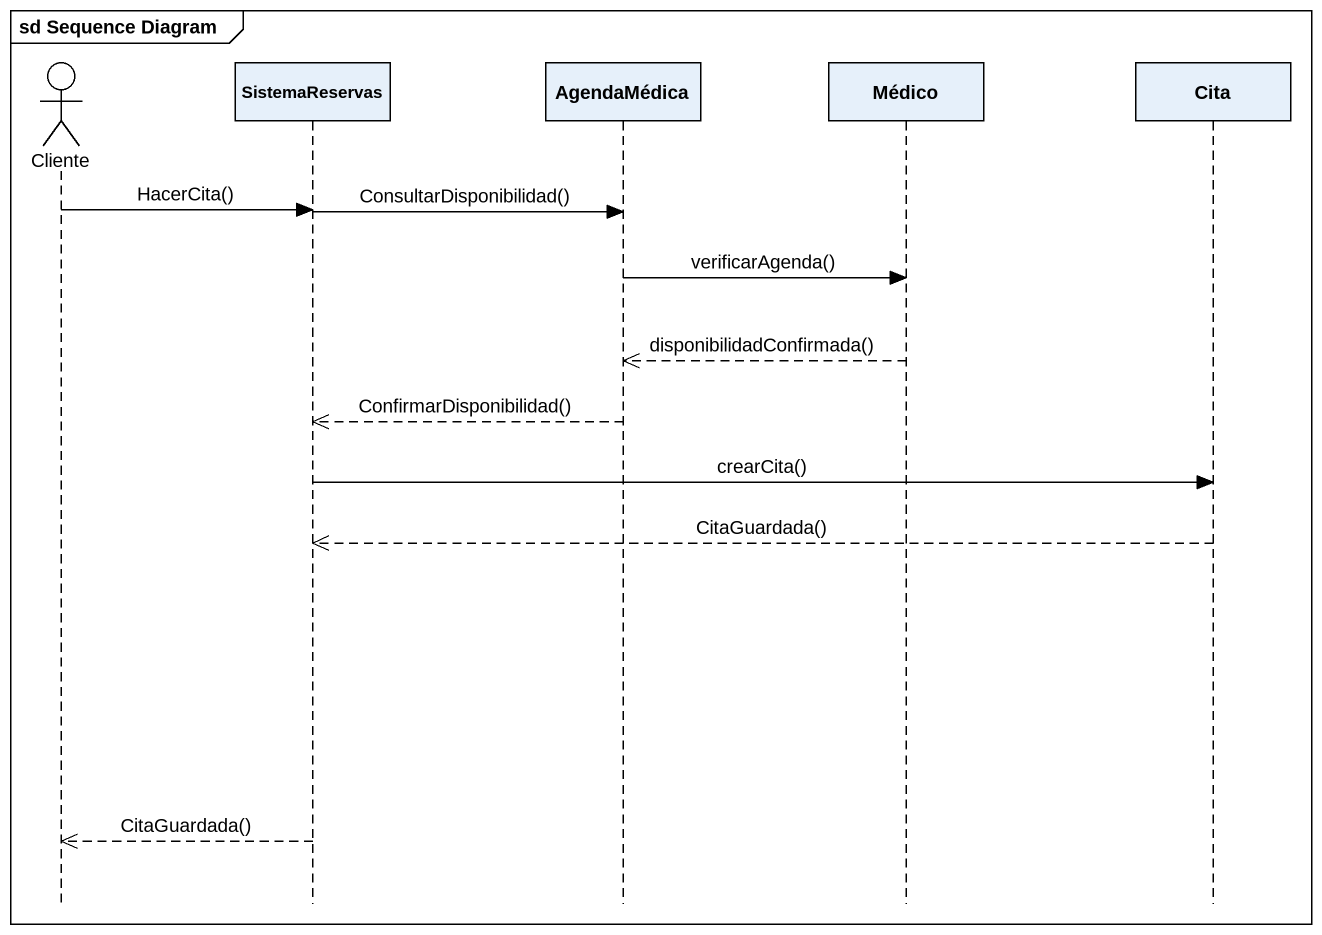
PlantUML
@startuml
mainframe sd Sequence Diagram
hide footbox
actor Cliente
participant SistemaReservas
participant AgendaMédica
participant Médico
participant Cita

Cliente -> SistemaReservas : HacerCita()
SistemaReservas -> AgendaMédica : ConsultarDisponibilidad()
AgendaMédica -> Médico : verificarAgenda()
Médico -->> AgendaMédica : disponibilidadConfirmada()
AgendaMédica -->> SistemaReservas : ConfirmarDisponibilidad()
SistemaReservas -> Cita : crearCita()
Cita -->> SistemaReservas : CitaGuardada()
SistemaReservas -->> Cliente : CitaGuardada()
@enduml
